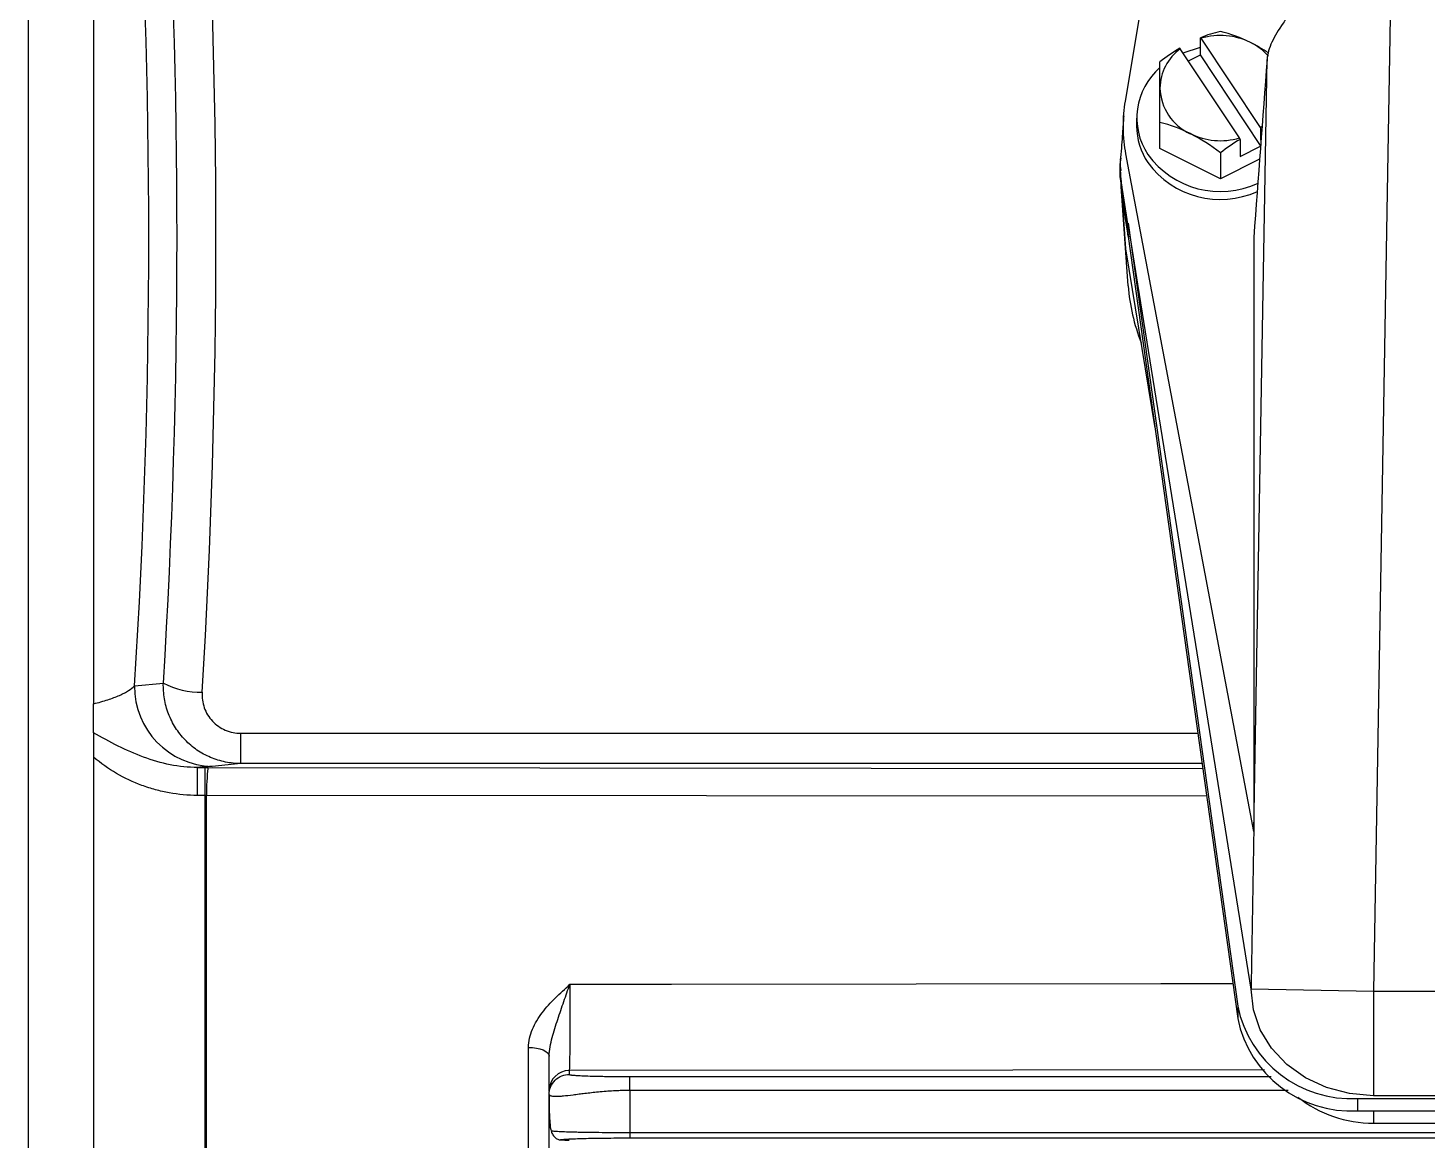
# Model space of a CAD drawing. Header units: inches. Extents: x -10.2 to 13.8, y -6.3 to 9.3.
# Drawn here: x -6.048 to -1.7, y -2.802 to 0.651 of the extents above; entities that cross this region are included whole.
import ezdxf

# ---------------------------------------------------------------- set-up
doc = ezdxf.new("R2010")
doc.units = ezdxf.units.IN
doc.header["$MEASUREMENT"] = 0

msp = doc.modelspace()

# ---------------------------------------------------------------- linework, layer by layer
at = {"color": 7, "linetype": 'Continuous', "lineweight": 25}
for p, q in [((-6.0475, 6.4497), (-6.0475, -6.1)), ((-2.6398, 0.424), (-2.2413, 2.7828)), ((-1.797, 1.9024), (-1.8699, -2.3396)), ((-2.4063, 0.5678), (-2.4063, 0.6209)), ((-2.2207, 0.3422), (-2.4044, 0.6194)), ((-2.2856, 0.3096), (-2.4693, 0.5868)), ((-2.4609, 0.574), (-2.4063, 0.5914)), ((-2.4441, 0.5488), (-2.4063, 0.5678)), ((-2.22, 0.2867), (-2.4063, 0.5678)), ((-2.5325, 0.2769), (-2.5325, 0.5462)), ((-2.2413, -1.8444), (-2.2001, 0.5538)), ((-2.605, 0.3712), (-2.605, 0.3467)), ((-2.2837, 0.3053), (-2.2856, 0.3096)), ((-2.2837, 0.3053), (-2.2837, 0.2522)), ((-2.2207, 0.3422), (-2.2142, 0.3475)), ((-2.2188, 0.3379), (-2.2207, 0.3422)), ((-2.2188, 0.3027), (-2.2188, 0.3379)), ((-2.345, 0.1826), (-2.5325, 0.2769)), ((-2.345, 0.2632), (-2.345, 0.1826)), ((-2.2837, 0.2522), (-2.2202, 0.2842)), ((-2.6543, 0.2468), (-2.657, 0.2278)), ((-2.657, 0.2278), (-2.657, 0.1894)), ((-2.657, 0.2278), (-2.6543, 0.2088)), ((-2.6547, 0.2403), (-2.653, 0.2583)), ((-2.2413, -1.8444), (-2.6382, 0.2602)), ((-2.2232, 0.2439), (-2.345, 0.1826)), ((-2.657, 0.1894), (-2.6545, 0.1716)), ((-2.6547, 0.177), (-2.6303, 0.0021)), ((-2.6538, 0.1593), (-2.6318, -0.1494)), ((-2.6289, 0.023), (-2.6491, 0.1495)), ((-2.6381, -0.0344), (-2.6488, 0.1164)), ((-2.6303, 0.0021), (-2.6488, 0.1164)), ((-2.6315, 0.0454), (-2.2912, -2.3861)), ((-2.6303, 0.0021), (-2.632, 0.0107)), ((-2.632, 0.0107), (-2.2912, -2.4245)), ((-2.2413, 0.0011), (-2.2413, -1.8444)), ((-2.5478, -0.5905), (-2.6381, -0.0344)), ((-5.7167, -1.3919), (-5.6272, -1.3832)), ((-5.3861, -1.6331), (-5.3861, -1.5389)), ((-5.844, -1.6135), (-5.844, -3.2684)), ((-5.521, -1.6449), (-5.4972, -1.6449)), ((-5.521, -1.7319), (-5.521, -1.6449)), ((-5.4972, -3.2765), (-5.4972, -1.6449)), ((-5.3861, -1.6331), (-5.4752, -1.6418)), ((-5.4972, -1.7319), (-5.521, -1.7319)), ((-5.4928, -3.2769), (-5.4928, -1.7319)), ((-2.2497, -2.3326), (-1.8699, -2.3396)), ((-1.8699, -2.3396), (1.8699, -2.3396)), ((-1.8699, -2.3396), (-1.8699, -2.6644)), ((-2.2912, -2.3861), (-2.2912, -2.4245)), ((-4.4932, -3.2623), (-4.4932, -2.5148)), ((-4.367, -2.5863), (-4.367, -2.5984)), ((-4.429, -2.6504), (-4.429, -2.6482)), ((-4.179, -2.6483), (-4.179, -2.7966)), ((-4.429, -2.6648), (-4.429, -2.6603)), ((-1.9189, -2.6733), (-1.9189, -2.7117)), ((-1.9189, -2.6733), (1.9169, -2.6733)), ((1.8699, -2.6644), (-1.8699, -2.6644)), ((-1.9189, -2.7117), (1.9169, -2.7117)), ((-4.429, -3.6019), (-4.429, -2.7405)), ((-4.179, -2.7786), (4.185, -2.7786)), ((-1.8696, -2.75), (1.8696, -2.75)), ((4.185, -2.7966), (-4.179, -2.7966))]:
    msp.add_line(p, q, dxfattribs=at)
at = {"color": 8, "linetype": 'Continuous', "lineweight": 25}
for p, q in [((-5.3861, -1.5389), (-2.4151, -1.5389)), ((-5.4885, -1.6449), (-2.3999, -1.6479)), ((-2.4019, -1.6331), (-5.3861, -1.6331)), ((-2.3878, -1.7341), (-5.4928, -1.7319)), ((-4.179, -2.6049), (-2.1877, -2.6049)), ((-2.1345, -2.6483), (-4.179, -2.6483)), ((-1.8696, -2.7117), (-1.8696, -2.75))]:
    msp.add_line(p, q, dxfattribs=at)
at = {"color": 7, "linetype": 'Continuous', "lineweight": 25, "flags": 128}
for points in [[(-2.2497, -2.3333), (-2.3874, -1.4755), (-2.5298, -0.5882), (-2.601, -0.1446), (-2.6315, 0.0454)], [(-1.8699, -2.6644), (-1.944, -2.658), (-2.0153, -2.6392), (-2.081, -2.6086), (-2.1385, -2.5674), (-2.1858, -2.5173), (-2.2209, -2.46), (-2.2425, -2.3979), (-2.2497, -2.3333)], [(-4.4932, -2.5148), (-4.4808, -2.5151), (-4.4688, -2.5166), (-4.4577, -2.5191), (-4.4479, -2.5225), (-4.4399, -2.5267), (-4.4339, -2.5315), (-4.4302, -2.5368), (-4.429, -2.5422)]]:
    msp.add_lwpolyline(points, dxfattribs=at)
at = {"color": 8, "linetype": 'Continuous', "lineweight": 25, "flags": 128}
for points in [[(-4.3648, -2.3186), (-4.0493, -2.3182), (-2.5303, -2.316), (-2.3064, -2.3157)], [(-2.2077, -2.5841), (-2.9897, -2.5849), (-4.367, -2.5863)]]:
    msp.add_lwpolyline(points, dxfattribs=at)
at = {"color": 7, "linetype": 'Continuous', "lineweight": 25}
for centre, radius, start, end in [((-27.5509, 0), 21.8786, 356.35238, 3.64762), ((-28.919, 0), 23.455, 356.55014, 3.44986), ((-28.1119, 0), 22.5272, 356.4798, 3.5202), ((-2.2653, 0.2859), 0.3634, 102.6605, 112.816), ((-2.4929, 0.5025), 0.1467, 52.8563, 53.7789), ((-2.3451, 0.4161), 0.2118, 63.6966, 106.2444), ((-2.4361, 0.2482), 0.4027, 62.6786, 76.9274), ((-2.1856, 0.1062), 0.5602, 120.651, 128.2561), ((-2.3773, 0.4618), 0.1553, 126.3719, 178.984), ((-2.5579, 0.4699), 0.1467, 52.8563, 53.7789), ((-2.3313, 0.4442), 0.1805, 41.3696, 63.672), ((-2.4983, 0.1162), 0.5485, 56.5403, 63.2362), ((-2.3975, 0.3716), 0.2067, 130.773, 213.3534), ((-2.3715, 0.4694), 0.1611, 181.7413, 245.3247), ((-2.6236, -0.0347), 0.4027, 62.6786, 76.9274), ((-2.4015, 0.3473), 0.2035, 180.1723, 214.02), ((-2.6895, -0.1732), 0.556, 51.7185, 63.198), ((-2.3449, 0.513), 0.2118, 243.6966, 286.2444), ((-1.9981, -0.1767), 0.5602, 120.651, 128.2561), ((-2.3448, 0.422), 0.2787, 216.0481, 294.8726), ((-2.3449, 0.3974), 0.2786, 216.0458, 294.4068), ((-2.1751, 0.1934), 0.4799, 181.9543, 189.2222), ((-2.0138, -0.099), 0.62, 184.667, 201.4855), ((-5.5112, -1.1593), 0.2522, 242.609, 271.0732), ((-5.4689, -1.3941), 0.2478, 179.4871, 268.5466), ((-4.9347, -1.7162), 0.5583, 172.6546, 181.6064), ((-1.9379, -2.313), 0.3608, 191.6923, 273.0127), ((-1.9379, -2.3514), 0.3608, 191.6923, 273.0127), ((-4.367, -2.6482), 0.062, 89.9902, 179.9902), ((-1.8696, -2.37), 0.38, 231.92, 270)]:
    msp.add_arc(centre, radius, start, end, dxfattribs=at)
for points, knots in [([(-2.1829, 1.5494), (-2.1817, 1.5679), (-2.1767, 1.5849), (-2.1628, 1.6072), (-2.1571, 1.6141), (-2.1433, 1.6259), (-2.1354, 1.6309), (-2.1215, 1.6364), (-2.1165, 1.6379), (-2.1061, 1.64), (-2.1007, 1.6406), (-2.0836, 1.6411), (-2.0709, 1.6394), (-2.0517, 1.6334), (-2.0452, 1.6309), (-2.032, 1.6246), (-2.0254, 1.6208), (-2.0058, 1.6079), (-1.9933, 1.5974), (-1.9697, 1.5729), (-1.959, 1.5595), (-1.9394, 1.5306), (-1.9305, 1.515), (-1.907, 1.4672), (-1.8953, 1.4335), (-1.8826, 1.381), (-1.8792, 1.3633), (-1.8742, 1.328), (-1.8725, 1.3103), (-1.8706, 1.2747), (-1.8704, 1.2569), (-1.8717, 1.2212), (-1.873, 1.2032), (-1.8795, 1.1497), (-1.8867, 1.1147), (-1.9016, 1.0635), (-1.9073, 1.0466), (-1.9199, 1.0133), (-1.9269, 0.9967), (-1.9493, 0.9484), (-1.9663, 0.9178), (-1.9938, 0.8741), (-2.0032, 0.8599), (-2.0226, 0.8321), (-2.0326, 0.8184), (-2.0622, 0.7791), (-2.0818, 0.7548), (-2.1092, 0.7203), (-2.118, 0.7091), (-2.1348, 0.6872), (-2.1428, 0.6765), (-2.1645, 0.6454), (-2.1763, 0.6261), (-2.1892, 0.5981), (-2.1927, 0.589), (-2.1978, 0.5711), (-2.1994, 0.5623), (-2.2001, 0.5538)], [0, 0, 0, 0, 0.0625, 0.0625, 0.09375, 0.09375, 0.125, 0.125, 0.140625, 0.140625, 0.15625, 0.15625, 0.1875, 0.1875, 0.203125, 0.203125, 0.21875, 0.21875, 0.25, 0.25, 0.28125, 0.28125, 0.3125, 0.3125, 0.375, 0.375, 0.40625, 0.40625, 0.4375, 0.4375, 0.46875, 0.46875, 0.5, 0.5, 0.5625, 0.5625, 0.59375, 0.59375, 0.625, 0.625, 0.6875, 0.6875, 0.71875, 0.71875, 0.75, 0.75, 0.8125, 0.8125, 0.84375, 0.84375, 0.875, 0.875, 0.9375, 0.9375, 0.96875, 0.96875, 1, 1, 1, 1]), ([(-5.844, 1.4474), (-5.844, 1.3282), (-5.844, 1.2086), (-5.844, 0.9681), (-5.844, 0.8474), (-5.844, 0.6056), (-5.844, 0.4844), (-5.844, 0.2414), (-5.844, 0.1196), (-5.844, -0.2464), (-5.844, -0.4887), (-5.844, -0.8499), (-5.844, -0.9699), (-5.844, -1.2091), (-5.844, -1.3284), (-5.844, -1.4474)], [0, 0, 0, 0, 0.125, 0.125, 0.25, 0.25, 0.375, 0.375, 0.5, 0.5, 0.75, 0.75, 0.875, 0.875, 1, 1, 1, 1]), ([(-2.6451, 0.3787), (-2.6461, 0.3649), (-2.6479, 0.3372), (-2.6518, 0.2846), (-2.6537, 0.2584)], [0, 0, 0, 0, 0.50045, 1, 1, 1, 1]), ([(-2.6543, 0.2088), (-2.6546, 0.215), (-2.6549, 0.2277), (-2.6546, 0.2403), (-2.6543, 0.2468)], [0.02303419, 0.02303419, 0.02303419, 0.02303419, 0.0313623, 0.0400087, 0.0400087, 0.0400087, 0.0400087]), ([(-2.6491, 0.1495), (-2.6497, 0.1534), (-2.6508, 0.1611), (-2.6522, 0.1727), (-2.6534, 0.1843), (-2.6542, 0.196), (-2.6546, 0.2038), (-2.6547, 0.2076)], [0, 0, 0, 0, 0.200254, 0.400288, 0.600194, 0.800067, 1, 1, 1, 1]), ([(-5.3861, -1.6331), (-5.4024, -1.6331), (-5.4185, -1.6314), (-5.4421, -1.6266), (-5.45, -1.6246), (-5.4654, -1.6199), (-5.4731, -1.6171), (-5.4954, -1.6077), (-5.5094, -1.6), (-5.5294, -1.5864), (-5.5358, -1.5814), (-5.5482, -1.571), (-5.554, -1.5655), (-5.5707, -1.5482), (-5.5807, -1.5355), (-5.5981, -1.5081), (-5.6053, -1.4937), (-5.6168, -1.4636), (-5.6212, -1.4477), (-5.6265, -1.4157), (-5.6277, -1.3996), (-5.6272, -1.3832)], [0, 0, 0, 0, 0.125, 0.125, 0.1875, 0.1875, 0.25, 0.25, 0.375, 0.375, 0.4375, 0.4375, 0.5, 0.5, 0.625, 0.625, 0.75, 0.75, 0.875, 0.875, 1, 1, 1, 1]), ([(-5.844, -1.4474), (-5.8282, -1.4436), (-5.8133, -1.4393), (-5.7865, -1.4305), (-5.7744, -1.4259), (-5.7583, -1.4188), (-5.7532, -1.4164), (-5.7438, -1.4115), (-5.7395, -1.4091), (-5.7278, -1.4018), (-5.7215, -1.3968), (-5.7167, -1.3919)], [0, 0, 0, 0, 0.25, 0.25, 0.5, 0.5, 0.625, 0.625, 0.75, 0.75, 1, 1, 1, 1]), ([(-5.5065, -1.4114), (-5.507, -1.4196), (-5.5067, -1.4277), (-5.5046, -1.4438), (-5.5027, -1.4518), (-5.4974, -1.4672), (-5.494, -1.4745), (-5.4855, -1.4886), (-5.4806, -1.4952), (-5.4694, -1.5071), (-5.4631, -1.5126), (-5.4496, -1.522), (-5.4424, -1.526), (-5.4271, -1.5325), (-5.419, -1.5349), (-5.4028, -1.5381), (-5.3945, -1.5389), (-5.3861, -1.5389)], [0, 0, 0, 0, 0.125, 0.125, 0.25, 0.25, 0.375, 0.375, 0.5, 0.5, 0.625, 0.625, 0.75, 0.75, 0.875, 0.875, 1, 1, 1, 1]), ([(-5.844, -1.5377), (-5.844, -1.5243), (-5.844, -1.5097), (-5.844, -1.4795), (-5.844, -1.4638), (-5.844, -1.4474)], [0, 0, 0, 0, 0.5, 0.5, 1, 1, 1, 1]), ([(-5.521, -1.6449), (-5.5496, -1.645), (-5.5779, -1.6421), (-5.634, -1.6311), (-5.6617, -1.623), (-5.7156, -1.6032), (-5.7419, -1.5915), (-5.7936, -1.5658), (-5.8189, -1.552), (-5.844, -1.5377)], [0, 0, 0, 0, 0.25, 0.25, 0.5, 0.5, 0.75, 0.75, 1, 1, 1, 1]), ([(-5.844, -1.5377), (-5.844, -1.5493), (-5.844, -1.5614), (-5.844, -1.5866), (-5.844, -1.5997), (-5.844, -1.6135)], [0, 0, 0, 0, 0.5, 0.5, 1, 1, 1, 1]), ([(-5.521, -1.7319), (-5.5507, -1.7319), (-5.58, -1.7292), (-5.6232, -1.7214), (-5.6375, -1.7182), (-5.6658, -1.7104), (-5.6799, -1.7059), (-5.7213, -1.6906), (-5.7475, -1.6782), (-5.7977, -1.649), (-5.8218, -1.632), (-5.844, -1.6135)], [0, 0, 0, 0, 0.25, 0.25, 0.375, 0.375, 0.5, 0.5, 0.75, 0.75, 1, 1, 1, 1]), ([(-4.4932, -2.5148), (-4.4932, -2.4953), (-4.4888, -2.4764), (-4.4736, -2.4397), (-4.4631, -2.4228), (-4.4447, -2.3987), (-4.4382, -2.3908), (-4.4244, -2.3756), (-4.4173, -2.3683), (-4.4027, -2.3538), (-4.3952, -2.3467), (-4.3801, -2.3326), (-4.3724, -2.3256), (-4.3648, -2.3186)], [0, 0, 0, 0, 0.25, 0.25, 0.5, 0.5, 0.625, 0.625, 0.75, 0.75, 0.875, 0.875, 1, 1, 1, 1]), ([(-4.429, -2.5422), (-4.429, -2.5324), (-4.4279, -2.5226), (-4.4246, -2.5033), (-4.4224, -2.4936), (-4.4148, -2.465), (-4.4087, -2.4462), (-4.3963, -2.4087), (-4.39, -2.3902), (-4.3805, -2.3628), (-4.3774, -2.3537), (-4.3711, -2.336), (-4.368, -2.3272), (-4.3648, -2.3186)], [0, 0, 0, 0, 0.125, 0.125, 0.25, 0.25, 0.5, 0.5, 0.75, 0.75, 0.875, 0.875, 1, 1, 1, 1]), ([(-4.3648, -2.3186), (-4.3648, -2.3329), (-4.3647, -2.3478), (-4.3647, -2.3709), (-4.3647, -2.3788), (-4.3647, -2.3943), (-4.3647, -2.402), (-4.3647, -2.4252), (-4.3647, -2.4408), (-4.3648, -2.4629), (-4.3649, -2.4701), (-4.3649, -2.4842), (-4.365, -2.4911), (-4.3652, -2.5109), (-4.3653, -2.5229), (-4.3655, -2.539), (-4.3656, -2.5441), (-4.3657, -2.5534), (-4.3659, -2.5619), (-4.3661, -2.5687), (-4.3662, -2.5747), (-4.3663, -2.5773), (-4.3666, -2.5835), (-4.3668, -2.5858), (-4.367, -2.5863)], [0, 0, 0, 0, 0.125, 0.125, 0.1875, 0.1875, 0.25, 0.25, 0.375, 0.375, 0.4375, 0.4375, 0.5, 0.5, 0.625, 0.625, 0.6875, 0.6875, 0.75, 0.8125, 0.8125, 0.875, 0.875, 1, 1, 1, 1]), ([(-4.429, -2.6482), (-4.429, -2.6477), (-4.429, -2.6449), (-4.429, -2.635), (-4.429, -2.6278), (-4.429, -2.6141), (-4.429, -2.6091), (-4.429, -2.598), (-4.429, -2.592), (-4.429, -2.5725), (-4.429, -2.5581), (-4.429, -2.5422)], [0, 0, 0, 0, 0.25, 0.25, 0.5, 0.5, 0.625, 0.625, 0.75, 0.75, 1, 1, 1, 1]), ([(-4.429, -2.6603), (-4.429, -2.653), (-4.4277, -2.6452), (-4.4216, -2.6299), (-4.4169, -2.6226), (-4.4048, -2.6105), (-4.3975, -2.6057), (-4.3822, -2.5997), (-4.3743, -2.5984), (-4.367, -2.5984)], [0, 0, 0, 0, 0.25, 0.25, 0.5, 0.5, 0.75, 0.75, 1, 1, 1, 1]), ([(-4.367, -2.5984), (-4.367, -2.5985), (-4.3669, -2.5986), (-4.3664, -2.5989), (-4.3655, -2.5992), (-4.3643, -2.5995), (-4.3627, -2.5998), (-4.3608, -2.6001), (-4.3586, -2.6003), (-4.3551, -2.6007), (-4.3499, -2.6011), (-4.3398, -2.6018), (-4.3231, -2.6027), (-4.2965, -2.6036), (-4.2684, -2.6042), (-4.2434, -2.6045), (-4.2251, -2.6047), (-4.2085, -2.6048), (-4.1938, -2.6049), (-4.1839, -2.6049), (-4.179, -2.6049)], [0, 0, 0, 0, 0.0315822, 0.0629936, 0.0942664, 0.1254338, 0.1565288, 0.1875851, 0.2186362, 0.2497157, 0.3115637, 0.3727707, 0.4953655, 0.6235609, 0.744791, 0.808803, 0.8712919, 0.9146046, 0.9573598, 1, 1, 1, 1]), ([(-4.179, -2.6483), (-4.179, -2.6444), (-4.179, -2.6396), (-4.179, -2.6293), (-4.179, -2.6239), (-4.179, -2.6146), (-4.179, -2.6108), (-4.179, -2.6061), (-4.179, -2.605), (-4.179, -2.6049)], [0, 0, 0, 0, 0.25, 0.25, 0.5, 0.5, 0.75, 0.75, 1, 1, 1, 1]), ([(-4.179, -2.6483), (-4.1818, -2.6483), (-4.1873, -2.6483), (-4.1957, -2.6484), (-4.2041, -2.6486), (-4.2125, -2.6489), (-4.221, -2.6493), (-4.2345, -2.65), (-4.2533, -2.6512), (-4.2761, -2.6532), (-4.2982, -2.6555), (-4.3183, -2.6579), (-4.3375, -2.6603), (-4.3609, -2.6633), (-4.382, -2.6658), (-4.3985, -2.667), (-4.4093, -2.6672), (-4.4176, -2.6668), (-4.4233, -2.6656), (-4.4267, -2.6641), (-4.4286, -2.6624), (-4.4289, -2.661), (-4.429, -2.6603)], [0, 0, 0, 0, 0.020065, 0.040278, 0.060652, 0.081197, 0.101927, 0.122853, 0.181876, 0.244251, 0.303363, 0.366072, 0.423351, 0.488079, 0.610765, 0.681304, 0.73656, 0.804258, 0.865315, 0.911119, 0.95601, 1, 1, 1, 1]), ([(-4.429, -2.6648), (-4.429, -2.6728), (-4.429, -2.6811), (-4.4289, -2.6982), (-4.4289, -2.707), (-4.4282, -2.7328), (-4.4272, -2.7499), (-4.425, -2.7663)], [0, 0, 0, 0, 0.25, 0.25, 0.5, 0.5, 1, 1, 1, 1]), ([(-4.429, -2.742), (-4.429, -2.7355), (-4.429, -2.729), (-4.429, -2.7159), (-4.429, -2.7093), (-4.429, -2.6963), (-4.429, -2.6899), (-4.429, -2.6771), (-4.429, -2.6708), (-4.429, -2.6648)], [0, 0, 0, 0, 0.25, 0.25, 0.5, 0.5, 0.75, 0.75, 1, 1, 1, 1]), ([(-4.429, -2.742), (-4.429, -2.7465), (-4.4285, -2.7508), (-4.427, -2.7591), (-4.426, -2.7629), (-4.425, -2.7663)], [0, 0, 0, 0, 0.5, 0.5, 1, 1, 1, 1]), ([(-4.4231, -2.7735), (-4.4202, -2.7739), (-4.4162, -2.7742), (-4.4061, -2.7749), (-4.4001, -2.7752), (-4.386, -2.7759), (-4.378, -2.7761), (-4.3644, -2.7766), (-4.3596, -2.7767), (-4.3496, -2.7769), (-4.3444, -2.7771), (-4.3282, -2.7774), (-4.3167, -2.7776), (-4.2919, -2.778), (-4.2786, -2.7781), (-4.2515, -2.7784), (-4.2375, -2.7785), (-4.2087, -2.7786), (-4.1938, -2.7786), (-4.179, -2.7786)], [0, 0, 0, 0, 0.125, 0.125, 0.25, 0.25, 0.375, 0.375, 0.4375, 0.4375, 0.5, 0.5, 0.625, 0.625, 0.75, 0.75, 0.875, 0.875, 1, 1, 1, 1]), ([(-4.4231, -2.7735), (-4.4222, -2.7765), (-4.421, -2.7802), (-4.4172, -2.7874), (-4.4147, -2.7908), (-4.409, -2.7963), (-4.4058, -2.7984), (-4.3994, -2.8011), (-4.3963, -2.8017), (-4.3936, -2.8017)], [0, 0, 0, 0, 0.25, 0.25, 0.5, 0.5, 0.75, 0.75, 1, 1, 1, 1]), ([(-4.179, -2.7966), (-4.1923, -2.7966), (-4.2056, -2.7966), (-4.2314, -2.7968), (-4.2439, -2.7969), (-4.2681, -2.7972), (-4.2799, -2.7973), (-4.3018, -2.7977), (-4.312, -2.7979), (-4.3309, -2.7984), (-4.3397, -2.7987), (-4.3554, -2.7992), (-4.3623, -2.7995), (-4.3743, -2.8001), (-4.3795, -2.8004), (-4.388, -2.8011), (-4.3912, -2.8014), (-4.3936, -2.8017)], [0, 0, 0, 0, 0.125, 0.125, 0.25, 0.25, 0.375, 0.375, 0.5, 0.5, 0.625, 0.625, 0.75, 0.75, 0.875, 0.875, 1, 1, 1, 1])]:
    msp.add_open_spline(points, degree=3, knots=knots, dxfattribs=at)
for points in [[(-2.2001, 0.5538), (-2.2138, 0.3693), (-2.2275, 0.185), (-2.2413, 0.0011)], [(-2.6382, 0.2602), (-2.6404, 0.2721), (-2.6444, 0.2981), (-2.647, 0.3421), (-2.6452, 0.386), (-2.6418, 0.412), (-2.6398, 0.424)], [(-2.6543, 0.2088), (-2.6545, 0.2084), (-2.6546, 0.208), (-2.6547, 0.2076)], [(-2.6289, 0.023), (-2.6297, 0.0304), (-2.6306, 0.0379), (-2.6315, 0.0454)], [(-5.4752, -1.6418), (-5.486, -1.6429), (-5.5014, -1.6439), (-5.521, -1.6449)], [(-5.4972, -1.6449), (-5.4943, -1.6449), (-5.4914, -1.6449), (-5.4885, -1.6449)], [(-5.4928, -1.7319), (-5.4943, -1.7319), (-5.4957, -1.7319), (-5.4972, -1.7319)], [(-2.2413, -1.8444), (-2.2441, -2.0071), (-2.2469, -2.1699), (-2.2497, -2.3326)], [(-2.2497, -2.3333), (-2.2497, -2.3331), (-2.2497, -2.3328), (-2.2497, -2.3326)], [(-4.425, -2.7663), (-4.4244, -2.7686), (-4.4238, -2.771), (-4.4231, -2.7735)], [(-4.3936, -2.8017), (-4.3852, -2.802), (-4.3761, -2.8022), (-4.367, -2.8025)]]:
    msp.add_open_spline(points, degree=3, dxfattribs=at)

doc.saveas('drawing.dxf')
